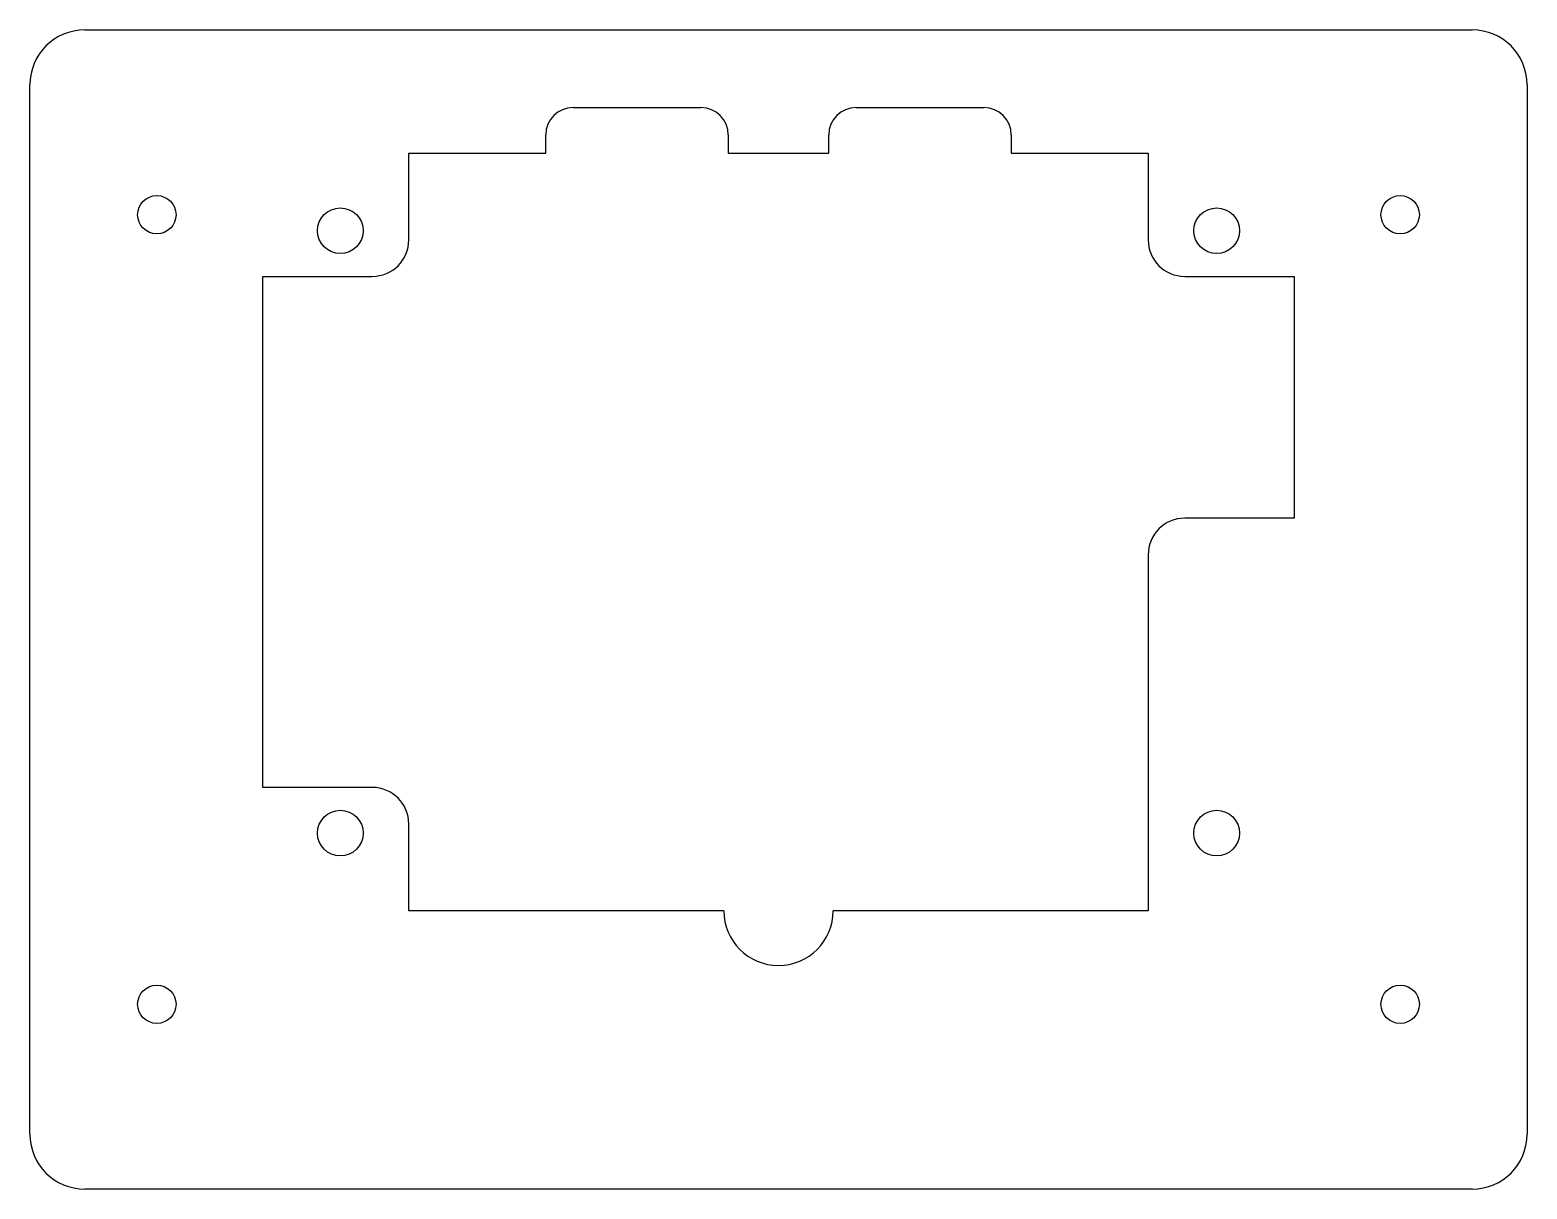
# Model space of a CAD drawing. Header units: millimetres. Extents: x -41 to 41, y -36 to 27.5.
import ezdxf

# ---------------------------------------------------------------- set-up
doc = ezdxf.new("R2010")
doc.units = ezdxf.units.MM

msp = doc.modelspace()

# ---------------------------------------------------------------- linework, layer by layer
at = {"color": 7, "linetype": 'Continuous', "lineweight": 25}
for p, q in [((-38, 27.5), (38, 27.5)), ((-41, -33), (-41, 24.5)), ((41, 24.5), (41, -33)), ((-11.25, 23.25), (-4.25, 23.25)), ((4.25, 23.25), (11.25, 23.25)), ((-12.75, 20.75), (-12.75, 21.75)), ((-2.75, 21.75), (-2.75, 20.75)), ((2.75, 20.75), (2.75, 21.75)), ((12.75, 21.75), (12.75, 20.75)), ((-20.25, 16), (-20.25, 20.75)), ((-20.25, 20.75), (-12.75, 20.75)), ((-2.75, 20.75), (2.75, 20.75)), ((12.75, 20.75), (20.25, 20.75)), ((20.25, 20.75), (20.25, 16)), ((-28.25, -14), (-28.25, 14)), ((-28.25, 14), (-22.25, 14)), ((22.25, 14), (28.25, 14)), ((28.25, 14), (28.25, 0.75)), ((28.25, 0.75), (22.25, 0.75)), ((20.25, -1.25), (20.25, -20.75)), ((-22.25, -14), (-28.25, -14)), ((-20.25, -20.75), (-20.25, -16)), ((-3, -20.75), (-20.25, -20.75)), ((20.25, -20.75), (3, -20.75)), ((38, -36), (-38, -36))]:
    msp.add_line(p, q, dxfattribs=at)
for centre, radius in [((-34.05, 17.375), 1.05), ((34.05, 17.375), 1.05), ((-24, 16.5), 1.25), ((24, 16.5), 1.25), ((-24, -16.5), 1.25), ((24, -16.5), 1.25), ((-34.05, -25.875), 1.05), ((34.05, -25.875), 1.05)]:
    msp.add_circle(centre, radius, dxfattribs=at)
for centre, radius, start, end in [((-38, 24.5), 3, 90, 180), ((38, 24.5), 3, 0, 90), ((-11.25, 21.75), 1.5, 90, 180), ((-4.25, 21.75), 1.5, 0, 90), ((4.25, 21.75), 1.5, 90, 180), ((11.25, 21.75), 1.5, 0, 90), ((-22.25, 16), 2, 270, 0), ((22.25, 16), 2, 180, 270), ((22.25, -1.25), 2, 90, 180), ((-22.25, -16), 2, 0, 90), ((0, -20.75), 3, 180, 0), ((-38, -33), 3, 180, 270), ((38, -33), 3, 270, 0)]:
    msp.add_arc(centre, radius, start, end, dxfattribs=at)

doc.saveas('drawing.dxf')
